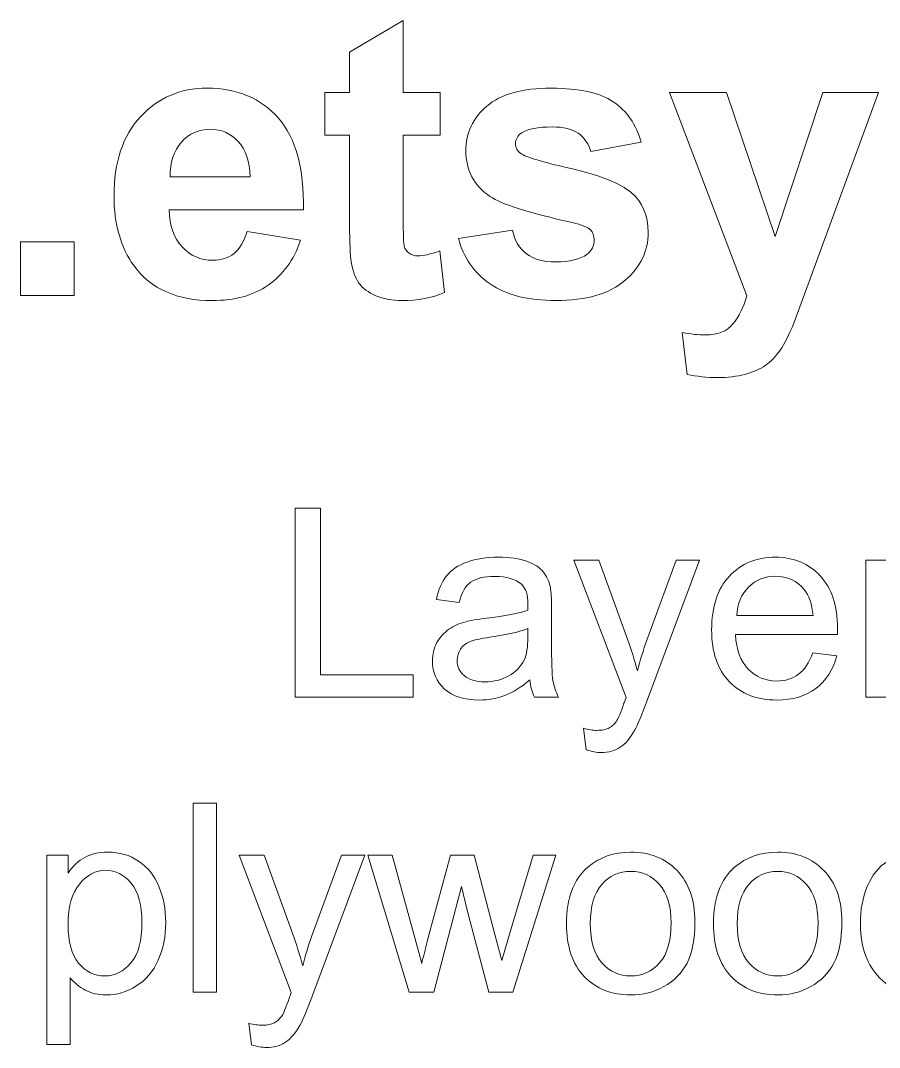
# Model space of a CAD drawing. Header units: millimetres. Extents: x -712 to 738, y -887 to 928.
# Drawn here: x -191.6 to -67.7, y 778.5 to 926.7 of the extents above; entities that cross this region are included whole.
import ezdxf

# ---------------------------------------------------------------- set-up
doc = ezdxf.new("R2010")
doc.units = ezdxf.units.MM
doc.header["$MEASUREMENT"] = 0
doc.layers.add('layer 1', color=7, linetype='Continuous')

msp = doc.modelspace()

# ---------------------------------------------------------------- linework, layer by layer
at = {"layer": 'layer 1', "color": 250, "lineweight": 9}
for points, knots in [([(-131.1126, 916.3351), (-131.1126, 916.3351), (-131.1126, 910.1823), (-131.1126, 910.1823), (-131.1126, 910.1823), (-131.1126, 910.1823), (-136.4187, 910.1823), (-136.4187, 910.1823), (-136.4187, 910.1823), (-136.4187, 910.1823), (-136.4187, 898.3189), (-136.4187, 898.3189), (-136.4187, 898.3189), (-136.4187, 895.9105), (-136.3716, 894.5087), (-136.2682, 894.1136), (-136.2682, 894.1136), (-136.1647, 893.7184), (-135.9389, 893.3891), (-135.572, 893.1257), (-135.572, 893.1257), (-135.2145, 892.8717), (-134.7817, 892.74), (-134.2643, 892.74), (-134.2643, 892.74), (-133.5399, 892.74), (-132.505, 892.9846), (-131.1408, 893.4832), (-131.1408, 893.4832), (-131.1408, 893.4832), (-130.4917, 887.4622), (-130.4917, 887.4622), (-130.4917, 887.4622), (-132.2886, 886.6907), (-134.3207, 886.305), (-136.5974, 886.305), (-136.5974, 886.305), (-137.9898, 886.305), (-139.2411, 886.5402), (-140.3606, 887.0106), (-140.3606, 887.0106), (-141.4801, 887.481), (-142.2986, 888.0925), (-142.8161, 888.8357), (-142.8161, 888.8357), (-143.3429, 889.5883), (-143.7004, 890.595), (-143.9074, 891.8745), (-143.9074, 891.8745), (-144.0673, 892.7776), (-144.152, 894.6028), (-144.152, 897.3593), (-144.152, 897.3593), (-144.152, 897.3593), (-144.152, 910.1823), (-144.152, 910.1823), (-144.152, 910.1823), (-144.152, 910.1823), (-147.7082, 910.1823), (-147.7082, 910.1823), (-147.7082, 910.1823), (-147.7082, 910.1823), (-147.7082, 916.3351), (-147.7082, 916.3351), (-147.7082, 916.3351), (-147.7082, 916.3351), (-144.152, 916.3351), (-144.152, 916.3351), (-144.152, 916.3351), (-144.152, 916.3351), (-144.152, 922.1491), (-144.152, 922.1491), (-144.152, 922.1491), (-144.152, 922.1491), (-136.4187, 926.7214), (-136.4187, 926.7214), (-136.4187, 926.7214), (-136.4187, 926.7214), (-136.4187, 916.3351), (-136.4187, 916.3351), (-136.4187, 916.3351), (-136.4187, 916.3351), (-131.1126, 916.3351), (-131.1126, 916.3351)], [0, 0, 0, 0, 0.04545455, 0.04545455, 0.04545455, 0.04545455, 0.09090909, 0.09090909, 0.09090909, 0.09090909, 0.13636364, 0.13636364, 0.13636364, 0.13636364, 0.18181818, 0.18181818, 0.18181818, 0.18181818, 0.22727273, 0.22727273, 0.22727273, 0.22727273, 0.27272727, 0.27272727, 0.27272727, 0.27272727, 0.31818182, 0.31818182, 0.31818182, 0.31818182, 0.36363636, 0.36363636, 0.36363636, 0.36363636, 0.40909091, 0.40909091, 0.40909091, 0.40909091, 0.45454545, 0.45454545, 0.45454545, 0.45454545, 0.5, 0.5, 0.5, 0.5, 0.54545455, 0.54545455, 0.54545455, 0.54545455, 0.59090909, 0.59090909, 0.59090909, 0.59090909, 0.63636364, 0.63636364, 0.63636364, 0.63636364, 0.68181818, 0.68181818, 0.68181818, 0.68181818, 0.72727273, 0.72727273, 0.72727273, 0.72727273, 0.77272727, 0.77272727, 0.77272727, 0.77272727, 0.81818182, 0.81818182, 0.81818182, 0.81818182, 0.86363636, 0.86363636, 0.86363636, 0.86363636, 0.90909091, 0.90909091, 0.90909091, 0.90909091, 1, 1, 1, 1]), ([(-158.9506, 896.2962), (-158.9506, 896.2962), (-151.2173, 894.9979), (-151.2173, 894.9979), (-151.2173, 894.9979), (-152.2052, 892.1661), (-153.7763, 890.0117), (-155.9119, 888.5253), (-155.9119, 888.5253), (-158.0569, 887.0482), (-160.7381, 886.305), (-163.9462, 886.305), (-163.9462, 886.305), (-169.0359, 886.305), (-172.8085, 887.9702), (-175.2451, 891.3006), (-175.2451, 891.3006), (-177.1738, 893.9724), (-178.1428, 897.3405), (-178.1428, 901.4141), (-178.1428, 901.4141), (-178.1428, 906.2686), (-176.8727, 910.0788), (-174.342, 912.8259), (-174.342, 912.8259), (-171.8113, 915.5824), (-168.6032, 916.956), (-164.7271, 916.956), (-164.7271, 916.956), (-160.3806, 916.956), (-156.9467, 915.5166), (-154.4254, 912.6377), (-154.4254, 912.6377), (-151.9135, 909.7589), (-150.7093, 905.3466), (-150.8222, 899.4008), (-150.8222, 899.4008), (-150.8222, 899.4008), (-170.1837, 899.4008), (-170.1837, 899.4008), (-170.1837, 899.4008), (-170.1272, 897.1053), (-169.5063, 895.3178), (-168.3115, 894.0383), (-168.3115, 894.0383), (-167.1261, 892.7588), (-165.6397, 892.1191), (-163.871, 892.1191), (-163.871, 892.1191), (-162.6573, 892.1191), (-161.6413, 892.4484), (-160.8228, 893.1069), (-160.8228, 893.1069), (-159.9949, 893.7655), (-159.374, 894.8286), (-158.9506, 896.2962)], [0, 0, 0, 0, 0.06666667, 0.06666667, 0.06666667, 0.06666667, 0.13333333, 0.13333333, 0.13333333, 0.13333333, 0.2, 0.2, 0.2, 0.2, 0.26666667, 0.26666667, 0.26666667, 0.26666667, 0.33333333, 0.33333333, 0.33333333, 0.33333333, 0.4, 0.4, 0.4, 0.4, 0.46666667, 0.46666667, 0.46666667, 0.46666667, 0.53333333, 0.53333333, 0.53333333, 0.53333333, 0.6, 0.6, 0.6, 0.6, 0.66666667, 0.66666667, 0.66666667, 0.66666667, 0.73333333, 0.73333333, 0.73333333, 0.73333333, 0.8, 0.8, 0.8, 0.8, 0.86666667, 0.86666667, 0.86666667, 0.86666667, 1, 1, 1, 1]), ([(-128.4596, 895.2801), (-128.4596, 895.2801), (-120.6699, 896.4655), (-120.6699, 896.4655), (-120.6699, 896.4655), (-120.3406, 894.9697), (-119.6726, 893.8313), (-118.6566, 893.0599), (-118.6566, 893.0599), (-117.6499, 892.279), (-116.2293, 891.8933), (-114.4136, 891.8933), (-114.4136, 891.8933), (-112.4097, 891.8933), (-110.9044, 892.2602), (-109.8884, 892.994), (-109.8884, 892.994), (-109.211, 893.5114), (-108.8723, 894.2076), (-108.8723, 895.0732), (-108.8723, 895.0732), (-108.8723, 895.6565), (-109.0605, 896.1457), (-109.4274, 896.5314), (-109.4274, 896.5314), (-109.8131, 896.8983), (-110.6786, 897.2464), (-112.0146, 897.5569), (-112.0146, 897.5569), (-118.2708, 898.9398), (-122.2316, 900.2005), (-123.9062, 901.3388), (-123.9062, 901.3388), (-126.2299, 902.9288), (-127.3871, 905.1302), (-127.3871, 907.9432), (-127.3871, 907.9432), (-127.3871, 910.4927), (-126.3805, 912.6283), (-124.3766, 914.3594), (-124.3766, 914.3594), (-122.3727, 916.0904), (-119.2681, 916.956), (-115.0627, 916.956), (-115.0627, 916.956), (-111.055, 916.956), (-108.0727, 916.2974), (-106.1252, 914.9897), (-106.1252, 914.9897), (-104.1778, 913.6726), (-102.8324, 911.7346), (-102.0986, 909.1662), (-102.0986, 909.1662), (-102.0986, 909.1662), (-109.3804, 907.8115), (-109.3804, 907.8115), (-109.3804, 907.8115), (-109.6908, 908.9592), (-110.2929, 909.8436), (-111.1679, 910.4551), (-111.1679, 910.4551), (-112.0428, 911.0666), (-113.294, 911.3677), (-114.9216, 911.3677), (-114.9216, 911.3677), (-116.9725, 911.3677), (-118.4402, 911.0854), (-119.3339, 910.5116), (-119.3339, 910.5116), (-119.9266, 910.107), (-120.2183, 909.5802), (-120.2183, 908.9404), (-120.2183, 908.9404), (-120.2183, 908.3854), (-119.9643, 907.915), (-119.4468, 907.5292), (-119.4468, 907.5292), (-118.7412, 907.0118), (-116.3234, 906.2874), (-112.1839, 905.3466), (-112.1839, 905.3466), (-108.0444, 904.4058), (-105.1562, 903.258), (-103.5192, 901.8939), (-103.5192, 901.8939), (-101.8917, 900.5203), (-101.0826, 898.5917), (-101.0826, 896.1268), (-101.0826, 896.1268), (-101.0826, 893.4456), (-102.2021, 891.1312), (-104.4506, 889.2026), (-104.4506, 889.2026), (-106.6897, 887.274), (-110.0107, 886.305), (-114.4136, 886.305), (-114.4136, 886.305), (-118.4025, 886.305), (-121.5636, 887.1141), (-123.8968, 888.7228), (-123.8968, 888.7228), (-126.2205, 890.3316), (-127.7446, 892.5142), (-128.4596, 895.2801)], [0, 0, 0, 0, 0.03703704, 0.03703704, 0.03703704, 0.03703704, 0.07407407, 0.07407407, 0.07407407, 0.07407407, 0.11111111, 0.11111111, 0.11111111, 0.11111111, 0.14814815, 0.14814815, 0.14814815, 0.14814815, 0.18518519, 0.18518519, 0.18518519, 0.18518519, 0.22222222, 0.22222222, 0.22222222, 0.22222222, 0.25925926, 0.25925926, 0.25925926, 0.25925926, 0.2962963, 0.2962963, 0.2962963, 0.2962963, 0.33333333, 0.33333333, 0.33333333, 0.33333333, 0.37037037, 0.37037037, 0.37037037, 0.37037037, 0.40740741, 0.40740741, 0.40740741, 0.40740741, 0.44444444, 0.44444444, 0.44444444, 0.44444444, 0.48148148, 0.48148148, 0.48148148, 0.48148148, 0.51851852, 0.51851852, 0.51851852, 0.51851852, 0.55555556, 0.55555556, 0.55555556, 0.55555556, 0.59259259, 0.59259259, 0.59259259, 0.59259259, 0.62962963, 0.62962963, 0.62962963, 0.62962963, 0.66666667, 0.66666667, 0.66666667, 0.66666667, 0.7037037, 0.7037037, 0.7037037, 0.7037037, 0.74074074, 0.74074074, 0.74074074, 0.74074074, 0.77777778, 0.77777778, 0.77777778, 0.77777778, 0.81481481, 0.81481481, 0.81481481, 0.81481481, 0.85185185, 0.85185185, 0.85185185, 0.85185185, 0.88888889, 0.88888889, 0.88888889, 0.88888889, 0.92592593, 0.92592593, 0.92592593, 0.92592593, 1, 1, 1, 1]), ([(-98.025, 916.3351), (-98.025, 916.3351), (-89.7837, 916.3351), (-89.7837, 916.3351), (-89.7837, 916.3351), (-89.7837, 916.3351), (-82.756, 895.553), (-82.756, 895.553), (-82.756, 895.553), (-82.756, 895.553), (-75.8976, 916.3351), (-75.8976, 916.3351), (-75.8976, 916.3351), (-75.8976, 916.3351), (-67.882, 916.3351), (-67.882, 916.3351), (-67.882, 916.3351), (-67.882, 916.3351), (-78.2119, 888.1395), (-78.2119, 888.1395), (-78.2119, 888.1395), (-78.2119, 888.1395), (-80.0747, 883.0498), (-80.0747, 883.0498), (-80.0747, 883.0498), (-80.7615, 881.347), (-81.4106, 880.0487), (-82.0316, 879.1456), (-82.0316, 879.1456), (-82.6431, 878.2518), (-83.3581, 877.518), (-84.1577, 876.9629), (-84.1577, 876.9629), (-84.9574, 876.3984), (-85.9452, 875.9657), (-87.1212, 875.6552), (-87.1212, 875.6552), (-88.2878, 875.3448), (-89.6143, 875.1848), (-91.0914, 875.1848), (-91.0914, 875.1848), (-92.5778, 875.1848), (-94.0455, 875.3448), (-95.4849, 875.6552), (-95.4849, 875.6552), (-95.4849, 875.6552), (-96.1622, 881.6951), (-96.1622, 881.6951), (-96.1622, 881.6951), (-94.9486, 881.4599), (-93.8479, 881.3376), (-92.8695, 881.3376), (-92.8695, 881.3376), (-91.0632, 881.3376), (-89.7272, 881.8644), (-88.8617, 882.9275), (-88.8617, 882.9275), (-87.9962, 883.9906), (-87.3282, 885.3454), (-86.8672, 886.9824), (-86.8672, 886.9824), (-86.8672, 886.9824), (-98.025, 916.3351), (-98.025, 916.3351)], [0, 0, 0, 0, 0.05882353, 0.05882353, 0.05882353, 0.05882353, 0.11764706, 0.11764706, 0.11764706, 0.11764706, 0.17647059, 0.17647059, 0.17647059, 0.17647059, 0.23529412, 0.23529412, 0.23529412, 0.23529412, 0.29411765, 0.29411765, 0.29411765, 0.29411765, 0.35294118, 0.35294118, 0.35294118, 0.35294118, 0.41176471, 0.41176471, 0.41176471, 0.41176471, 0.47058824, 0.47058824, 0.47058824, 0.47058824, 0.52941176, 0.52941176, 0.52941176, 0.52941176, 0.58823529, 0.58823529, 0.58823529, 0.58823529, 0.64705882, 0.64705882, 0.64705882, 0.64705882, 0.70588235, 0.70588235, 0.70588235, 0.70588235, 0.76470588, 0.76470588, 0.76470588, 0.76470588, 0.82352941, 0.82352941, 0.82352941, 0.82352941, 0.88235294, 0.88235294, 0.88235294, 0.88235294, 1, 1, 1, 1]), ([(-158.499, 904.1424), (-158.5555, 906.3909), (-159.1294, 908.1031), (-160.2301, 909.2697), (-160.2301, 909.2697), (-161.3308, 910.4457), (-162.6668, 911.029), (-164.2473, 911.029), (-164.2473, 911.029), (-165.9313, 911.029), (-167.3237, 910.4081), (-168.4244, 909.1756), (-168.4244, 909.1756), (-169.5251, 907.9432), (-170.0614, 906.2592), (-170.0426, 904.1424), (-170.0426, 904.1424), (-170.0426, 904.1424), (-158.499, 904.1424), (-158.499, 904.1424)], [0, 0, 0, 0, 0.16666667, 0.16666667, 0.16666667, 0.16666667, 0.33333333, 0.33333333, 0.33333333, 0.33333333, 0.5, 0.5, 0.5, 0.5, 0.66666667, 0.66666667, 0.66666667, 0.66666667, 1, 1, 1, 1]), ([(-191.6243, 887.0388), (-191.6243, 887.0388), (-191.6243, 894.7721), (-191.6243, 894.7721), (-191.6243, 894.7721), (-191.6243, 894.7721), (-183.891, 894.7721), (-183.891, 894.7721), (-183.891, 894.7721), (-183.891, 894.7721), (-183.891, 887.0388), (-183.891, 887.0388), (-183.891, 887.0388), (-183.891, 887.0388), (-191.6243, 887.0388), (-191.6243, 887.0388)], [0, 0, 0, 0, 0.2, 0.2, 0.2, 0.2, 0.4, 0.4, 0.4, 0.4, 0.6, 0.6, 0.6, 0.6, 1, 1, 1, 1]), ([(-151.9974, 829.0697), (-151.9974, 829.0697), (-151.9974, 856.3507), (-151.9974, 856.3507), (-151.9974, 856.3507), (-151.9974, 856.3507), (-148.3777, 856.3507), (-148.3777, 856.3507), (-148.3777, 856.3507), (-148.3777, 856.3507), (-148.3777, 832.2703), (-148.3777, 832.2703), (-148.3777, 832.2703), (-148.3777, 832.2703), (-134.9658, 832.2703), (-134.9658, 832.2703), (-134.9658, 832.2703), (-134.9658, 832.2703), (-134.9658, 829.0697), (-134.9658, 829.0697), (-134.9658, 829.0697), (-134.9658, 829.0697), (-151.9974, 829.0697), (-151.9974, 829.0697)], [0, 0, 0, 0, 0.14285714, 0.14285714, 0.14285714, 0.14285714, 0.28571429, 0.28571429, 0.28571429, 0.28571429, 0.42857143, 0.42857143, 0.42857143, 0.42857143, 0.57142857, 0.57142857, 0.57142857, 0.57142857, 0.71428571, 0.71428571, 0.71428571, 0.71428571, 1, 1, 1, 1]), ([(-118.1565, 831.5463), (-119.4012, 830.4858), (-120.6014, 829.7428), (-121.7508, 829.3047), (-121.7508, 829.3047), (-122.9002, 828.8665), (-124.1322, 828.6506), (-125.453, 828.6506), (-125.453, 828.6506), (-127.6249, 828.6506), (-129.295, 829.1777), (-130.4634, 830.2382), (-130.4634, 830.2382), (-131.6319, 831.2923), (-132.2161, 832.6449), (-132.2161, 834.2897), (-132.2161, 834.2897), (-132.2161, 835.2549), (-131.9939, 836.1376), (-131.5557, 836.9377), (-131.5557, 836.9377), (-131.1112, 837.7379), (-130.5333, 838.3729), (-129.8221, 838.8555), (-129.8221, 838.8555), (-129.1045, 839.3382), (-128.3043, 839.7065), (-127.4089, 839.9541), (-127.4089, 839.9541), (-126.7485, 840.1256), (-125.7515, 840.2907), (-124.4243, 840.4558), (-124.4243, 840.4558), (-121.7191, 840.7733), (-119.7187, 841.1607), (-118.4423, 841.6052), (-118.4423, 841.6052), (-118.4296, 842.0624), (-118.4232, 842.3546), (-118.4232, 842.4752), (-118.4232, 842.4752), (-118.4232, 843.8342), (-118.7408, 844.7931), (-119.3758, 845.3519), (-119.3758, 845.3519), (-120.2331, 846.1076), (-121.5095, 846.4823), (-123.1987, 846.4823), (-123.1987, 846.4823), (-124.7799, 846.4823), (-125.9484, 846.2029), (-126.6977, 845.6504), (-126.6977, 845.6504), (-127.4534, 845.0979), (-128.0059, 844.12), (-128.3678, 842.7102), (-128.3678, 842.7102), (-128.3678, 842.7102), (-131.6446, 843.1674), (-131.6446, 843.1674), (-131.6446, 843.1674), (-131.3461, 844.5708), (-130.8572, 845.7075), (-130.1713, 846.5712), (-130.1713, 846.5712), (-129.4855, 847.4348), (-128.4948, 848.0952), (-127.1994, 848.5652), (-127.1994, 848.5652), (-125.9103, 849.0287), (-124.4052, 849.2637), (-122.7034, 849.2637), (-122.7034, 849.2637), (-121.0142, 849.2637), (-119.6362, 849.0668), (-118.5757, 848.6668), (-118.5757, 848.6668), (-117.5215, 848.2667), (-116.7404, 847.7714), (-116.2451, 847.1681), (-116.2451, 847.1681), (-115.7498, 846.5648), (-115.4005, 845.8028), (-115.1973, 844.882), (-115.1973, 844.882), (-115.0893, 844.3105), (-115.0322, 843.2817), (-115.0322, 841.8021), (-115.0322, 841.8021), (-115.0322, 841.8021), (-115.0322, 837.3569), (-115.0322, 837.3569), (-115.0322, 837.3569), (-115.0322, 834.2516), (-114.9623, 832.2893), (-114.8226, 831.4574), (-114.8226, 831.4574), (-114.6893, 830.6255), (-114.4098, 829.8317), (-114.0034, 829.0697), (-114.0034, 829.0697), (-114.0034, 829.0697), (-117.5088, 829.0697), (-117.5088, 829.0697), (-117.5088, 829.0697), (-117.8454, 829.7746), (-118.0613, 830.6001), (-118.1565, 831.5463)], [0, 0, 0, 0, 0.03571429, 0.03571429, 0.03571429, 0.03571429, 0.07142857, 0.07142857, 0.07142857, 0.07142857, 0.10714286, 0.10714286, 0.10714286, 0.10714286, 0.14285714, 0.14285714, 0.14285714, 0.14285714, 0.17857143, 0.17857143, 0.17857143, 0.17857143, 0.21428571, 0.21428571, 0.21428571, 0.21428571, 0.25, 0.25, 0.25, 0.25, 0.28571429, 0.28571429, 0.28571429, 0.28571429, 0.32142857, 0.32142857, 0.32142857, 0.32142857, 0.35714286, 0.35714286, 0.35714286, 0.35714286, 0.39285714, 0.39285714, 0.39285714, 0.39285714, 0.42857143, 0.42857143, 0.42857143, 0.42857143, 0.46428571, 0.46428571, 0.46428571, 0.46428571, 0.5, 0.5, 0.5, 0.5, 0.53571429, 0.53571429, 0.53571429, 0.53571429, 0.57142857, 0.57142857, 0.57142857, 0.57142857, 0.60714286, 0.60714286, 0.60714286, 0.60714286, 0.64285714, 0.64285714, 0.64285714, 0.64285714, 0.67857143, 0.67857143, 0.67857143, 0.67857143, 0.71428571, 0.71428571, 0.71428571, 0.71428571, 0.75, 0.75, 0.75, 0.75, 0.78571429, 0.78571429, 0.78571429, 0.78571429, 0.82142857, 0.82142857, 0.82142857, 0.82142857, 0.85714286, 0.85714286, 0.85714286, 0.85714286, 0.89285714, 0.89285714, 0.89285714, 0.89285714, 0.92857143, 0.92857143, 0.92857143, 0.92857143, 1, 1, 1, 1]), ([(-110.0345, 821.4684), (-110.0345, 821.4684), (-110.4155, 824.5673), (-110.4155, 824.5673), (-110.4155, 824.5673), (-109.6789, 824.3705), (-109.0438, 824.2689), (-108.4977, 824.2689), (-108.4977, 824.2689), (-107.7484, 824.2689), (-107.1514, 824.3959), (-106.7069, 824.6435), (-106.7069, 824.6435), (-106.256, 824.8912), (-105.8877, 825.2405), (-105.602, 825.685), (-105.602, 825.685), (-105.3924, 826.0215), (-105.0495, 826.8534), (-104.5796, 828.187), (-104.5796, 828.187), (-104.5161, 828.3712), (-104.4208, 828.6442), (-104.2811, 829.0062), (-104.2811, 829.0062), (-104.2811, 829.0062), (-111.7872, 848.8446), (-111.7872, 848.8446), (-111.7872, 848.8446), (-111.7872, 848.8446), (-108.2056, 848.8446), (-108.2056, 848.8446), (-108.2056, 848.8446), (-108.2056, 848.8446), (-104.0779, 837.4267), (-104.0779, 837.4267), (-104.0779, 837.4267), (-103.5381, 835.9852), (-103.0618, 834.4611), (-102.6364, 832.8608), (-102.6364, 832.8608), (-102.249, 834.3659), (-101.7918, 835.8518), (-101.2583, 837.3124), (-101.2583, 837.3124), (-101.2583, 837.3124), (-97.0417, 848.8446), (-97.0417, 848.8446), (-97.0417, 848.8446), (-97.0417, 848.8446), (-93.6951, 848.8446), (-93.6951, 848.8446), (-93.6951, 848.8446), (-93.6951, 848.8446), (-101.1694, 828.7268), (-101.1694, 828.7268), (-101.1694, 828.7268), (-101.9759, 826.5613), (-102.6046, 825.0754), (-103.0555, 824.2562), (-103.0555, 824.2562), (-103.6524, 823.1576), (-104.3382, 822.3511), (-105.1066, 821.8367), (-105.1066, 821.8367), (-105.8814, 821.3223), (-106.8022, 821.0683), (-107.869, 821.0683), (-107.869, 821.0683), (-108.5168, 821.0683), (-109.2407, 821.2017), (-110.0345, 821.4684)], [0, 0, 0, 0, 0.05263158, 0.05263158, 0.05263158, 0.05263158, 0.10526316, 0.10526316, 0.10526316, 0.10526316, 0.15789474, 0.15789474, 0.15789474, 0.15789474, 0.21052632, 0.21052632, 0.21052632, 0.21052632, 0.26315789, 0.26315789, 0.26315789, 0.26315789, 0.31578947, 0.31578947, 0.31578947, 0.31578947, 0.36842105, 0.36842105, 0.36842105, 0.36842105, 0.42105263, 0.42105263, 0.42105263, 0.42105263, 0.47368421, 0.47368421, 0.47368421, 0.47368421, 0.52631579, 0.52631579, 0.52631579, 0.52631579, 0.57894737, 0.57894737, 0.57894737, 0.57894737, 0.63157895, 0.63157895, 0.63157895, 0.63157895, 0.68421053, 0.68421053, 0.68421053, 0.68421053, 0.73684211, 0.73684211, 0.73684211, 0.73684211, 0.78947368, 0.78947368, 0.78947368, 0.78947368, 0.84210526, 0.84210526, 0.84210526, 0.84210526, 0.89473684, 0.89473684, 0.89473684, 0.89473684, 1, 1, 1, 1]), ([(-77.343, 835.4708), (-77.343, 835.4708), (-73.8757, 835.0136), (-73.8757, 835.0136), (-73.8757, 835.0136), (-74.4155, 833.0005), (-75.4252, 831.432), (-76.8985, 830.3207), (-76.8985, 830.3207), (-78.3718, 829.2094), (-80.2514, 828.6506), (-82.5439, 828.6506), (-82.5439, 828.6506), (-85.427, 828.6506), (-87.7131, 829.5396), (-89.4023, 831.3177), (-89.4023, 831.3177), (-91.0914, 833.0895), (-91.936, 835.5851), (-91.936, 838.792), (-91.936, 838.792), (-91.936, 842.1069), (-91.0851, 844.6851), (-89.3769, 846.514), (-89.3769, 846.514), (-87.6686, 848.3493), (-85.4524, 849.2637), (-82.7281, 849.2637), (-82.7281, 849.2637), (-80.0927, 849.2637), (-77.9399, 848.3683), (-76.2698, 846.5712), (-76.2698, 846.5712), (-74.5997, 844.774), (-73.7614, 842.2466), (-73.7614, 838.9889), (-73.7614, 838.9889), (-73.7614, 838.792), (-73.7678, 838.4936), (-73.7805, 838.0999), (-73.7805, 838.0999), (-73.7805, 838.0999), (-88.5069, 838.0999), (-88.5069, 838.0999), (-88.5069, 838.0999), (-88.3799, 835.9344), (-87.7702, 834.2706), (-86.6653, 833.1212), (-86.6653, 833.1212), (-85.5667, 831.9718), (-84.1886, 831.3939), (-82.5439, 831.3939), (-82.5439, 831.3939), (-81.3183, 831.3939), (-80.2705, 831.7178), (-79.4069, 832.3655), (-79.4069, 832.3655), (-78.5369, 833.0132), (-77.851, 834.0483), (-77.343, 835.4708)], [0, 0, 0, 0, 0.0625, 0.0625, 0.0625, 0.0625, 0.125, 0.125, 0.125, 0.125, 0.1875, 0.1875, 0.1875, 0.1875, 0.25, 0.25, 0.25, 0.25, 0.3125, 0.3125, 0.3125, 0.3125, 0.375, 0.375, 0.375, 0.375, 0.4375, 0.4375, 0.4375, 0.4375, 0.5, 0.5, 0.5, 0.5, 0.5625, 0.5625, 0.5625, 0.5625, 0.625, 0.625, 0.625, 0.625, 0.6875, 0.6875, 0.6875, 0.6875, 0.75, 0.75, 0.75, 0.75, 0.8125, 0.8125, 0.8125, 0.8125, 0.875, 0.875, 0.875, 0.875, 1, 1, 1, 1]), ([(-69.6782, 829.0697), (-69.6782, 829.0697), (-69.6782, 848.8446), (-69.6782, 848.8446), (-69.6782, 848.8446), (-69.6782, 848.8446), (-66.6681, 848.8446), (-66.6681, 848.8446), (-66.6681, 848.8446), (-66.6681, 848.8446), (-66.6681, 845.8155), (-66.6681, 845.8155), (-66.6681, 845.8155), (-65.8997, 847.2189), (-65.1885, 848.1461), (-64.5344, 848.5906), (-64.5344, 848.5906), (-63.8803, 849.0414), (-63.1628, 849.2637), (-62.3817, 849.2637), (-62.3817, 849.2637), (-61.2513, 849.2637), (-60.1019, 848.9081), (-58.9334, 848.2032), (-58.9334, 848.2032), (-58.9334, 848.2032), (-60.1273, 845.1106), (-60.1273, 845.1106), (-60.1273, 845.1106), (-60.9401, 845.5678), (-61.753, 845.7964), (-62.5658, 845.7964), (-62.5658, 845.7964), (-63.2961, 845.7964), (-63.9502, 845.5742), (-64.5281, 845.136), (-64.5281, 845.136), (-65.1059, 844.6978), (-65.5187, 844.0882), (-65.7664, 843.3071), (-65.7664, 843.3071), (-66.141, 842.1196), (-66.3252, 840.8178), (-66.3252, 839.4017), (-66.3252, 839.4017), (-66.3252, 839.4017), (-66.3252, 829.0697), (-66.3252, 829.0697), (-66.3252, 829.0697), (-66.3252, 829.0697), (-69.6782, 829.0697), (-69.6782, 829.0697)], [0, 0, 0, 0, 0.07142857, 0.07142857, 0.07142857, 0.07142857, 0.14285714, 0.14285714, 0.14285714, 0.14285714, 0.21428571, 0.21428571, 0.21428571, 0.21428571, 0.28571429, 0.28571429, 0.28571429, 0.28571429, 0.35714286, 0.35714286, 0.35714286, 0.35714286, 0.42857143, 0.42857143, 0.42857143, 0.42857143, 0.5, 0.5, 0.5, 0.5, 0.57142857, 0.57142857, 0.57142857, 0.57142857, 0.64285714, 0.64285714, 0.64285714, 0.64285714, 0.71428571, 0.71428571, 0.71428571, 0.71428571, 0.78571429, 0.78571429, 0.78571429, 0.78571429, 0.85714286, 0.85714286, 0.85714286, 0.85714286, 1, 1, 1, 1]), ([(-88.3163, 840.8432), (-88.3163, 840.8432), (-77.3049, 840.8432), (-77.3049, 840.8432), (-77.3049, 840.8432), (-77.451, 842.507), (-77.8764, 843.7516), (-78.5686, 844.5835), (-78.5686, 844.5835), (-79.6291, 845.8726), (-81.0135, 846.5204), (-82.709, 846.5204), (-82.709, 846.5204), (-84.2458, 846.5204), (-85.5349, 846.006), (-86.5827, 844.9772), (-86.5827, 844.9772), (-87.6242, 843.9485), (-88.202, 842.5705), (-88.3163, 840.8432)], [0, 0, 0, 0, 0.16666667, 0.16666667, 0.16666667, 0.16666667, 0.33333333, 0.33333333, 0.33333333, 0.33333333, 0.5, 0.5, 0.5, 0.5, 0.66666667, 0.66666667, 0.66666667, 0.66666667, 1, 1, 1, 1]), ([(-118.4232, 838.9762), (-119.6425, 838.4809), (-121.4714, 838.0617), (-123.9099, 837.7188), (-123.9099, 837.7188), (-125.2943, 837.522), (-126.2722, 837.2997), (-126.8438, 837.052), (-126.8438, 837.052), (-127.4153, 836.8044), (-127.8535, 836.4424), (-128.1646, 835.9725), (-128.1646, 835.9725), (-128.4758, 835.4962), (-128.6346, 834.9691), (-128.6346, 834.3849), (-128.6346, 834.3849), (-128.6346, 833.5022), (-128.298, 832.7592), (-127.6185, 832.1687), (-127.6185, 832.1687), (-126.939, 831.5781), (-125.9484, 831.2796), (-124.6466, 831.2796), (-124.6466, 831.2796), (-123.3574, 831.2796), (-122.208, 831.559), (-121.1983, 832.1242), (-121.1983, 832.1242), (-120.195, 832.683), (-119.452, 833.4514), (-118.9821, 834.423), (-118.9821, 834.423), (-118.6201, 835.1787), (-118.4423, 836.29), (-118.4423, 837.7569), (-118.4423, 837.7569), (-118.4423, 837.7569), (-118.4232, 838.9762), (-118.4232, 838.9762)], [0, 0, 0, 0, 0.09090909, 0.09090909, 0.09090909, 0.09090909, 0.18181818, 0.18181818, 0.18181818, 0.18181818, 0.27272727, 0.27272727, 0.27272727, 0.27272727, 0.36363636, 0.36363636, 0.36363636, 0.36363636, 0.45454545, 0.45454545, 0.45454545, 0.45454545, 0.54545455, 0.54545455, 0.54545455, 0.54545455, 0.63636364, 0.63636364, 0.63636364, 0.63636364, 0.72727273, 0.72727273, 0.72727273, 0.72727273, 0.81818182, 0.81818182, 0.81818182, 0.81818182, 1, 1, 1, 1]), ([(-166.7112, 786.5035), (-166.7112, 786.5035), (-166.7112, 813.7845), (-166.7112, 813.7845), (-166.7112, 813.7845), (-166.7112, 813.7845), (-163.3582, 813.7845), (-163.3582, 813.7845), (-163.3582, 813.7845), (-163.3582, 813.7845), (-163.3582, 786.5035), (-163.3582, 786.5035), (-163.3582, 786.5035), (-163.3582, 786.5035), (-166.7112, 786.5035), (-166.7112, 786.5035)], [0, 0, 0, 0, 0.2, 0.2, 0.2, 0.2, 0.4, 0.4, 0.4, 0.4, 0.6, 0.6, 0.6, 0.6, 1, 1, 1, 1]), ([(-56.4569, 786.5035), (-56.4569, 786.5035), (-56.4569, 789.0119), (-56.4569, 789.0119), (-56.4569, 789.0119), (-57.7079, 787.0623), (-59.5495, 786.0844), (-61.9817, 786.0844), (-61.9817, 786.0844), (-63.5566, 786.0844), (-65.0045, 786.5162), (-66.319, 787.3862), (-66.319, 787.3862), (-67.6398, 788.2498), (-68.6622, 789.4627), (-69.3925, 791.0122), (-69.3925, 791.0122), (-70.1165, 792.5681), (-70.4784, 794.3525), (-70.4784, 796.3719), (-70.4784, 796.3719), (-70.4784, 798.3405), (-70.1482, 800.1249), (-69.4941, 801.7316), (-69.4941, 801.7316), (-68.8337, 803.3318), (-67.8494, 804.5638), (-66.5349, 805.4147), (-66.5349, 805.4147), (-65.2267, 806.272), (-63.7535, 806.6975), (-62.1341, 806.6975), (-62.1341, 806.6975), (-60.9403, 806.6975), (-59.8798, 806.4435), (-58.9526, 805.9418), (-58.9526, 805.9418), (-58.0255, 805.4401), (-57.2698, 804.7797), (-56.6855, 803.9732), (-56.6855, 803.9732), (-56.6855, 803.9732), (-56.6855, 813.7845), (-56.6855, 813.7845), (-56.6855, 813.7845), (-56.6855, 813.7845), (-53.3326, 813.7845), (-53.3326, 813.7845), (-53.3326, 813.7845), (-53.3326, 813.7845), (-53.3326, 786.5035), (-53.3326, 786.5035), (-53.3326, 786.5035), (-53.3326, 786.5035), (-56.4569, 786.5035), (-56.4569, 786.5035)], [0, 0, 0, 0, 0.06666667, 0.06666667, 0.06666667, 0.06666667, 0.13333333, 0.13333333, 0.13333333, 0.13333333, 0.2, 0.2, 0.2, 0.2, 0.26666667, 0.26666667, 0.26666667, 0.26666667, 0.33333333, 0.33333333, 0.33333333, 0.33333333, 0.4, 0.4, 0.4, 0.4, 0.46666667, 0.46666667, 0.46666667, 0.46666667, 0.53333333, 0.53333333, 0.53333333, 0.53333333, 0.6, 0.6, 0.6, 0.6, 0.66666667, 0.66666667, 0.66666667, 0.66666667, 0.73333333, 0.73333333, 0.73333333, 0.73333333, 0.8, 0.8, 0.8, 0.8, 0.86666667, 0.86666667, 0.86666667, 0.86666667, 1, 1, 1, 1]), ([(-187.826, 778.9212), (-187.826, 778.9212), (-187.826, 806.2784), (-187.826, 806.2784), (-187.826, 806.2784), (-187.826, 806.2784), (-184.7778, 806.2784), (-184.7778, 806.2784), (-184.7778, 806.2784), (-184.7778, 806.2784), (-184.7778, 803.6811), (-184.7778, 803.6811), (-184.7778, 803.6811), (-184.0602, 804.6845), (-183.2474, 805.4401), (-182.3393, 805.9418), (-182.3393, 805.9418), (-181.4376, 806.4435), (-180.339, 806.6975), (-179.0498, 806.6975), (-179.0498, 806.6975), (-177.3607, 806.6975), (-175.8747, 806.2657), (-174.5856, 805.3957), (-174.5856, 805.3957), (-173.2964, 804.532), (-172.3249, 803.3064), (-171.6644, 801.7316), (-171.6644, 801.7316), (-171.0103, 800.1503), (-170.6801, 798.423), (-170.6801, 796.537), (-170.6801, 796.537), (-170.6801, 794.524), (-171.0421, 792.7078), (-171.766, 791.0884), (-171.766, 791.0884), (-172.49, 789.4754), (-173.5441, 788.2371), (-174.9285, 787.3735), (-174.9285, 787.3735), (-176.3065, 786.5162), (-177.7607, 786.0844), (-179.2848, 786.0844), (-179.2848, 786.0844), (-180.4025, 786.0844), (-181.4058, 786.3193), (-182.2885, 786.7893), (-182.2885, 786.7893), (-183.1775, 787.2592), (-183.9015, 787.8498), (-184.473, 788.5674), (-184.473, 788.5674), (-184.473, 788.5674), (-184.473, 778.9212), (-184.473, 778.9212), (-184.473, 778.9212), (-184.473, 778.9212), (-187.826, 778.9212), (-187.826, 778.9212)], [0, 0, 0, 0, 0.0625, 0.0625, 0.0625, 0.0625, 0.125, 0.125, 0.125, 0.125, 0.1875, 0.1875, 0.1875, 0.1875, 0.25, 0.25, 0.25, 0.25, 0.3125, 0.3125, 0.3125, 0.3125, 0.375, 0.375, 0.375, 0.375, 0.4375, 0.4375, 0.4375, 0.4375, 0.5, 0.5, 0.5, 0.5, 0.5625, 0.5625, 0.5625, 0.5625, 0.625, 0.625, 0.625, 0.625, 0.6875, 0.6875, 0.6875, 0.6875, 0.75, 0.75, 0.75, 0.75, 0.8125, 0.8125, 0.8125, 0.8125, 0.875, 0.875, 0.875, 0.875, 1, 1, 1, 1]), ([(-112.8604, 796.3909), (-112.8604, 800.0424), (-111.8444, 802.7476), (-109.8059, 804.5066), (-109.8059, 804.5066), (-108.1104, 805.9672), (-106.0338, 806.6975), (-103.589, 806.6975), (-103.589, 806.6975), (-100.8774, 806.6975), (-98.6548, 805.8085), (-96.9275, 804.0304), (-96.9275, 804.0304), (-95.2066, 802.2586), (-94.3429, 799.8011), (-94.3429, 796.6704), (-94.3429, 796.6704), (-94.3429, 794.1302), (-94.7239, 792.1362), (-95.486, 790.682), (-95.486, 790.682), (-96.248, 789.2278), (-97.3593, 788.0974), (-98.8199, 787.2909), (-98.8199, 787.2909), (-100.2741, 786.4844), (-101.868, 786.0844), (-103.589, 786.0844), (-103.589, 786.0844), (-106.3577, 786.0844), (-108.593, 786.9671), (-110.3013, 788.7388), (-110.3013, 788.7388), (-112.0095, 790.5106), (-112.8604, 793.0634), (-112.8604, 796.3909)], [0, 0, 0, 0, 0.1, 0.1, 0.1, 0.1, 0.2, 0.2, 0.2, 0.2, 0.3, 0.3, 0.3, 0.3, 0.4, 0.4, 0.4, 0.4, 0.5, 0.5, 0.5, 0.5, 0.6, 0.6, 0.6, 0.6, 0.7, 0.7, 0.7, 0.7, 0.8, 0.8, 0.8, 0.8, 1, 1, 1, 1]), ([(-91.6694, 796.3909), (-91.6694, 800.0424), (-90.6534, 802.7476), (-88.6149, 804.5066), (-88.6149, 804.5066), (-86.9194, 805.9672), (-84.8428, 806.6975), (-82.398, 806.6975), (-82.398, 806.6975), (-79.6864, 806.6975), (-77.4638, 805.8085), (-75.7365, 804.0304), (-75.7365, 804.0304), (-74.0156, 802.2586), (-73.1519, 799.8011), (-73.1519, 796.6704), (-73.1519, 796.6704), (-73.1519, 794.1302), (-73.5329, 792.1362), (-74.295, 790.682), (-74.295, 790.682), (-75.057, 789.2278), (-76.1683, 788.0974), (-77.6289, 787.2909), (-77.6289, 787.2909), (-79.0831, 786.4844), (-80.677, 786.0844), (-82.398, 786.0844), (-82.398, 786.0844), (-85.1667, 786.0844), (-87.402, 786.9671), (-89.1103, 788.7388), (-89.1103, 788.7388), (-90.8185, 790.5106), (-91.6694, 793.0634), (-91.6694, 796.3909)], [0, 0, 0, 0, 0.1, 0.1, 0.1, 0.1, 0.2, 0.2, 0.2, 0.2, 0.3, 0.3, 0.3, 0.3, 0.4, 0.4, 0.4, 0.4, 0.5, 0.5, 0.5, 0.5, 0.6, 0.6, 0.6, 0.6, 0.7, 0.7, 0.7, 0.7, 0.8, 0.8, 0.8, 0.8, 1, 1, 1, 1]), ([(-158.3224, 778.9022), (-158.3224, 778.9022), (-158.7034, 782.0011), (-158.7034, 782.0011), (-158.7034, 782.0011), (-157.9668, 781.8043), (-157.3317, 781.7027), (-156.7856, 781.7027), (-156.7856, 781.7027), (-156.0363, 781.7027), (-155.4393, 781.8297), (-154.9948, 782.0773), (-154.9948, 782.0773), (-154.5439, 782.325), (-154.1756, 782.6743), (-153.8899, 783.1188), (-153.8899, 783.1188), (-153.6803, 783.4553), (-153.3374, 784.2872), (-152.8675, 785.6208), (-152.8675, 785.6208), (-152.804, 785.805), (-152.7087, 786.078), (-152.569, 786.44), (-152.569, 786.44), (-152.569, 786.44), (-160.0751, 806.2784), (-160.0751, 806.2784), (-160.0751, 806.2784), (-160.0751, 806.2784), (-156.4935, 806.2784), (-156.4935, 806.2784), (-156.4935, 806.2784), (-156.4935, 806.2784), (-152.3658, 794.8605), (-152.3658, 794.8605), (-152.3658, 794.8605), (-151.826, 793.419), (-151.3497, 791.8949), (-150.9243, 790.2946), (-150.9243, 790.2946), (-150.5369, 791.7997), (-150.0797, 793.2856), (-149.5462, 794.7462), (-149.5462, 794.7462), (-149.5462, 794.7462), (-145.3296, 806.2784), (-145.3296, 806.2784), (-145.3296, 806.2784), (-145.3296, 806.2784), (-141.983, 806.2784), (-141.983, 806.2784), (-141.983, 806.2784), (-141.983, 806.2784), (-149.4573, 786.1606), (-149.4573, 786.1606), (-149.4573, 786.1606), (-150.2638, 783.9951), (-150.8925, 782.5092), (-151.3434, 781.69), (-151.3434, 781.69), (-151.9403, 780.5914), (-152.6261, 779.7849), (-153.3945, 779.2705), (-153.3945, 779.2705), (-154.1693, 778.7561), (-155.0901, 778.5021), (-156.1569, 778.5021), (-156.1569, 778.5021), (-156.8047, 778.5021), (-157.5286, 778.6355), (-158.3224, 778.9022)], [0, 0, 0, 0, 0.05263158, 0.05263158, 0.05263158, 0.05263158, 0.10526316, 0.10526316, 0.10526316, 0.10526316, 0.15789474, 0.15789474, 0.15789474, 0.15789474, 0.21052632, 0.21052632, 0.21052632, 0.21052632, 0.26315789, 0.26315789, 0.26315789, 0.26315789, 0.31578947, 0.31578947, 0.31578947, 0.31578947, 0.36842105, 0.36842105, 0.36842105, 0.36842105, 0.42105263, 0.42105263, 0.42105263, 0.42105263, 0.47368421, 0.47368421, 0.47368421, 0.47368421, 0.52631579, 0.52631579, 0.52631579, 0.52631579, 0.57894737, 0.57894737, 0.57894737, 0.57894737, 0.63157895, 0.63157895, 0.63157895, 0.63157895, 0.68421053, 0.68421053, 0.68421053, 0.68421053, 0.73684211, 0.73684211, 0.73684211, 0.73684211, 0.78947368, 0.78947368, 0.78947368, 0.78947368, 0.84210526, 0.84210526, 0.84210526, 0.84210526, 0.89473684, 0.89473684, 0.89473684, 0.89473684, 1, 1, 1, 1]), ([(-135.5628, 786.5035), (-135.5628, 786.5035), (-141.5384, 806.2784), (-141.5384, 806.2784), (-141.5384, 806.2784), (-141.5384, 806.2784), (-138.0331, 806.2784), (-138.0331, 806.2784), (-138.0331, 806.2784), (-138.0331, 806.2784), (-134.877, 794.8669), (-134.877, 794.8669), (-134.877, 794.8669), (-134.877, 794.8669), (-133.7593, 790.6185), (-133.7593, 790.6185), (-133.7593, 790.6185), (-133.7149, 790.8281), (-133.3719, 792.187), (-132.7369, 794.6954), (-132.7369, 794.6954), (-132.7369, 794.6954), (-129.6062, 806.2784), (-129.6062, 806.2784), (-129.6062, 806.2784), (-129.6062, 806.2784), (-126.1707, 806.2784), (-126.1707, 806.2784), (-126.1707, 806.2784), (-126.1707, 806.2784), (-123.1924, 794.797), (-123.1924, 794.797), (-123.1924, 794.797), (-123.1924, 794.797), (-122.2208, 791.0313), (-122.2208, 791.0313), (-122.2208, 791.0313), (-122.2208, 791.0313), (-121.0841, 794.8478), (-121.0841, 794.8478), (-121.0841, 794.8478), (-121.0841, 794.8478), (-117.6676, 806.2784), (-117.6676, 806.2784), (-117.6676, 806.2784), (-117.6676, 806.2784), (-114.4099, 806.2784), (-114.4099, 806.2784), (-114.4099, 806.2784), (-114.4099, 806.2784), (-120.6142, 786.5035), (-120.6142, 786.5035), (-120.6142, 786.5035), (-120.6142, 786.5035), (-124.0814, 786.5035), (-124.0814, 786.5035), (-124.0814, 786.5035), (-124.0814, 786.5035), (-127.2185, 798.3341), (-127.2185, 798.3341), (-127.2185, 798.3341), (-127.2185, 798.3341), (-128.0123, 801.7189), (-128.0123, 801.7189), (-128.0123, 801.7189), (-128.0123, 801.7189), (-132.013, 786.5035), (-132.013, 786.5035), (-132.013, 786.5035), (-132.013, 786.5035), (-135.5628, 786.5035), (-135.5628, 786.5035)], [0, 0, 0, 0, 0.05263158, 0.05263158, 0.05263158, 0.05263158, 0.10526316, 0.10526316, 0.10526316, 0.10526316, 0.15789474, 0.15789474, 0.15789474, 0.15789474, 0.21052632, 0.21052632, 0.21052632, 0.21052632, 0.26315789, 0.26315789, 0.26315789, 0.26315789, 0.31578947, 0.31578947, 0.31578947, 0.31578947, 0.36842105, 0.36842105, 0.36842105, 0.36842105, 0.42105263, 0.42105263, 0.42105263, 0.42105263, 0.47368421, 0.47368421, 0.47368421, 0.47368421, 0.52631579, 0.52631579, 0.52631579, 0.52631579, 0.57894737, 0.57894737, 0.57894737, 0.57894737, 0.63157895, 0.63157895, 0.63157895, 0.63157895, 0.68421053, 0.68421053, 0.68421053, 0.68421053, 0.73684211, 0.73684211, 0.73684211, 0.73684211, 0.78947368, 0.78947368, 0.78947368, 0.78947368, 0.84210526, 0.84210526, 0.84210526, 0.84210526, 0.89473684, 0.89473684, 0.89473684, 0.89473684, 1, 1, 1, 1]), ([(-184.7778, 796.2703), (-184.7778, 793.7365), (-184.2634, 791.8632), (-183.241, 790.6503), (-183.241, 790.6503), (-182.2123, 789.4373), (-180.9676, 788.8277), (-179.5071, 788.8277), (-179.5071, 788.8277), (-178.0211, 788.8277), (-176.751, 789.4564), (-175.6969, 790.7138), (-175.6969, 790.7138), (-174.6364, 791.9711), (-174.1093, 793.9143), (-174.1093, 796.5497), (-174.1093, 796.5497), (-174.1093, 799.0644), (-174.6237, 800.9441), (-175.6588, 802.1951), (-175.6588, 802.1951), (-176.6939, 803.4461), (-177.9258, 804.0685), (-179.361, 804.0685), (-179.361, 804.0685), (-180.7835, 804.0685), (-182.0408, 803.4017), (-183.1331, 802.0745), (-183.1331, 802.0745), (-184.2317, 800.7409), (-184.7778, 798.8104), (-184.7778, 796.2703)], [0, 0, 0, 0, 0.11111111, 0.11111111, 0.11111111, 0.11111111, 0.22222222, 0.22222222, 0.22222222, 0.22222222, 0.33333333, 0.33333333, 0.33333333, 0.33333333, 0.44444444, 0.44444444, 0.44444444, 0.44444444, 0.55555556, 0.55555556, 0.55555556, 0.55555556, 0.66666667, 0.66666667, 0.66666667, 0.66666667, 0.77777778, 0.77777778, 0.77777778, 0.77777778, 1, 1, 1, 1]), ([(-109.4313, 796.3846), (-109.4313, 793.8572), (-108.8788, 791.9648), (-107.7738, 790.7138), (-107.7738, 790.7138), (-106.6625, 789.4564), (-105.2718, 788.8277), (-103.589, 788.8277), (-103.589, 788.8277), (-101.9252, 788.8277), (-100.5408, 789.4564), (-99.4295, 790.7201), (-99.4295, 790.7201), (-98.3246, 791.9838), (-97.7721, 793.908), (-97.7721, 796.4925), (-97.7721, 796.4925), (-97.7721, 798.9311), (-98.3309, 800.779), (-99.4422, 802.03), (-99.4422, 802.03), (-100.5535, 803.2874), (-101.9379, 803.9161), (-103.589, 803.9161), (-103.589, 803.9161), (-105.2718, 803.9161), (-106.6625, 803.2937), (-107.7738, 802.0427), (-107.7738, 802.0427), (-108.8788, 800.7917), (-109.4313, 798.9057), (-109.4313, 796.3846)], [0, 0, 0, 0, 0.11111111, 0.11111111, 0.11111111, 0.11111111, 0.22222222, 0.22222222, 0.22222222, 0.22222222, 0.33333333, 0.33333333, 0.33333333, 0.33333333, 0.44444444, 0.44444444, 0.44444444, 0.44444444, 0.55555556, 0.55555556, 0.55555556, 0.55555556, 0.66666667, 0.66666667, 0.66666667, 0.66666667, 0.77777778, 0.77777778, 0.77777778, 0.77777778, 1, 1, 1, 1]), ([(-88.2403, 796.3846), (-88.2403, 793.8572), (-87.6878, 791.9648), (-86.5828, 790.7138), (-86.5828, 790.7138), (-85.4715, 789.4564), (-84.0808, 788.8277), (-82.398, 788.8277), (-82.398, 788.8277), (-80.7342, 788.8277), (-79.3498, 789.4564), (-78.2385, 790.7201), (-78.2385, 790.7201), (-77.1336, 791.9838), (-76.5811, 793.908), (-76.5811, 796.4925), (-76.5811, 796.4925), (-76.5811, 798.9311), (-77.1399, 800.779), (-78.2512, 802.03), (-78.2512, 802.03), (-79.3625, 803.2874), (-80.7469, 803.9161), (-82.398, 803.9161), (-82.398, 803.9161), (-84.0808, 803.9161), (-85.4715, 803.2937), (-86.5828, 802.0427), (-86.5828, 802.0427), (-87.6878, 800.7917), (-88.2403, 798.9057), (-88.2403, 796.3846)], [0, 0, 0, 0, 0.11111111, 0.11111111, 0.11111111, 0.11111111, 0.22222222, 0.22222222, 0.22222222, 0.22222222, 0.33333333, 0.33333333, 0.33333333, 0.33333333, 0.44444444, 0.44444444, 0.44444444, 0.44444444, 0.55555556, 0.55555556, 0.55555556, 0.55555556, 0.66666667, 0.66666667, 0.66666667, 0.66666667, 0.77777778, 0.77777778, 0.77777778, 0.77777778, 1, 1, 1, 1])]:
    msp.add_open_spline(points, degree=3, knots=knots, dxfattribs=at)

doc.saveas('drawing.dxf')
